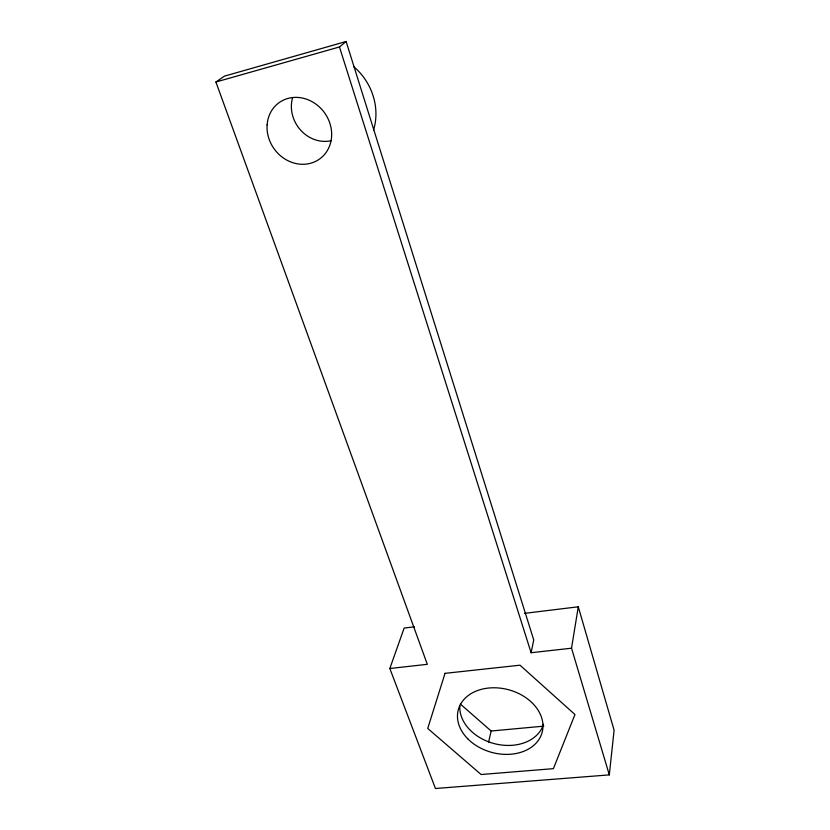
<?xml version="1.0" encoding="UTF-8"?>
<svg xmlns="http://www.w3.org/2000/svg" width="830" height="830" viewBox="0 0 830 830"><rect width="100%" height="100%" fill="white"/><g stroke="black" fill="none" stroke-linecap="round" stroke-linejoin="round"><path stroke-width="1.25" d="M414.388 626.816L404.148 628.061L389.83 668.503L435.439 788.5L609.313 774.888L614.096 730.203L578.282 606.792L524.508 613.36M609.313 774.888L571.528 648.209L578.282 606.792M571.528 648.209L531.107 652.722L533.742 639.961L346.12 41.5L224.422 76.142L215.904 82.014L427.315 664.322L389.83 668.503M488.59 742.103L491.142 731.012L460.339 704.048M215.904 82.014L339.46 46.968L346.12 41.5M491.142 731.012L543.816 726.146M339.46 46.968L531.107 652.722M543.494 724.268A43.025 32.318 15.2 0 1 496.61 744.178A43.025 32.318 15.2 0 1 459.83 706.185M331.461 140.633A32.858 29.652 56.6 0 1 300.668 130.186A32.858 29.652 56.6 0 1 292.585 97.712M353.829 66.753A57.519 51.906 56.6 0 1 373.49 130.269M445.025 673.348L427.73 728.45L481.12 774.514L553.403 768.653L574.962 714.526L519.995 665.193L445.025 673.348M267.115 124.863A34.684 30.98 54 0 0 313.439 162.327A34.684 30.98 54 0 0 317.475 105.306A34.684 30.98 54 0 0 267.115 124.863M467.83 738.866A43.419 32.443 15.2 0 0 540.569 736.615A43.419 32.443 15.2 0 0 492.221 687.8A43.419 32.443 15.2 0 0 467.83 738.866"/></g></svg>
